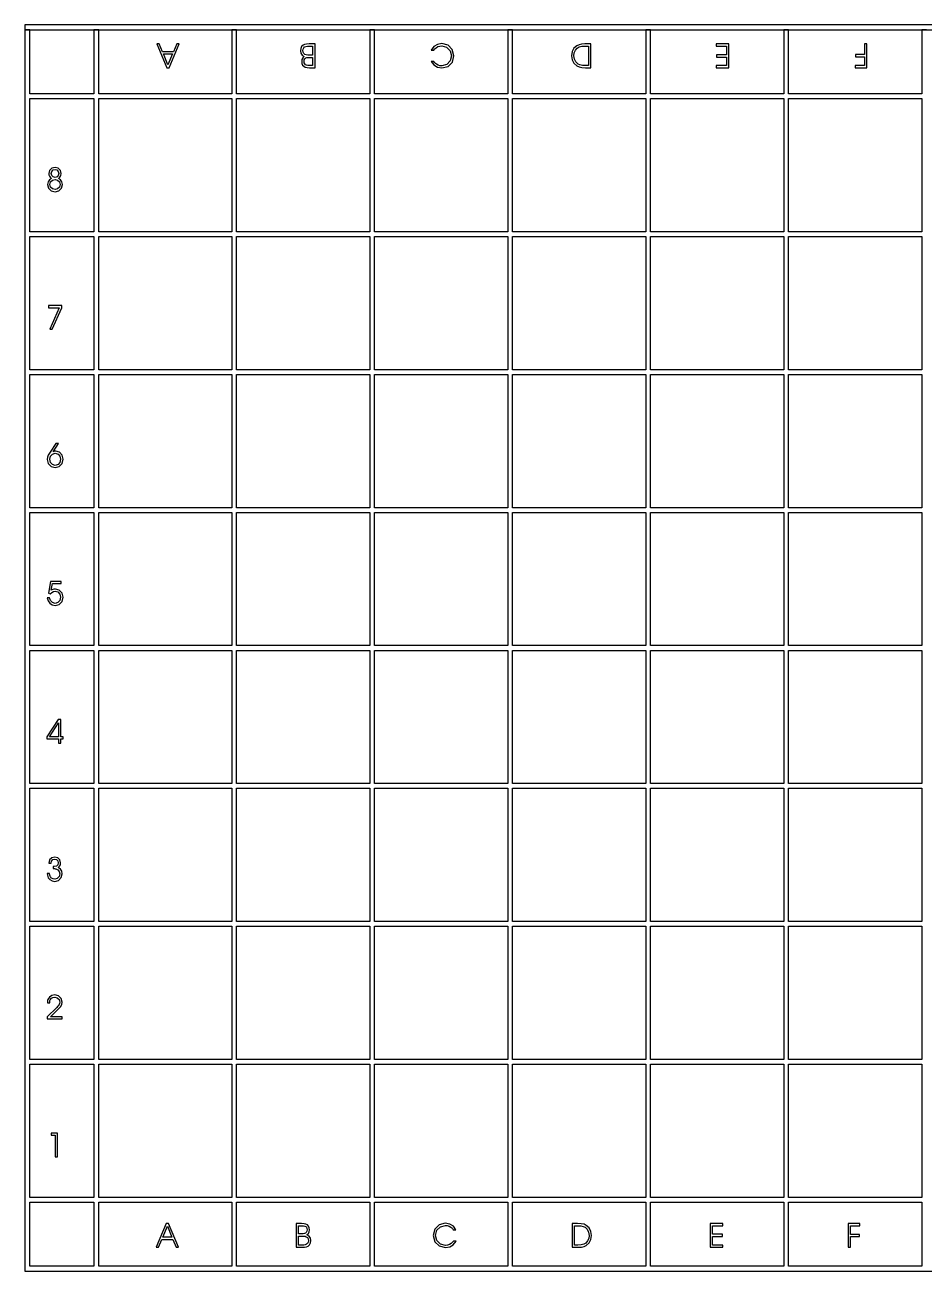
# Model space of a CAD drawing. Header units: metres. Extents: x 0 to 378, y 0 to 262.
# Drawn here: x 0 to 189, y 0 to 262 of the extents above; entities that cross this region are included whole.
import ezdxf

# ---------------------------------------------------------------- set-up
doc = ezdxf.new("R2010")
doc.units = ezdxf.units.M

msp = doc.modelspace()

# ---------------------------------------------------------------- linework, layer by layer
for p, q in [((377, 262), (0, 262)), ((0, 262), (0, 261)), ((1, 261), (0, 261)), ((0, 261), (0, 0)), ((0, 261), (275.5, 261)), ((1, 247.5), (1, 261)), ((15.5, 261), (14.5, 261)), ((14.5, 261), (14.5, 247.5)), ((15.5, 247.5), (15.5, 261)), ((44.5, 261), (43.5, 261)), ((43.5, 261), (43.5, 247.5)), ((44.5, 247.5), (44.5, 261)), ((73.5, 261), (72.5, 261)), ((72.5, 261), (72.5, 247.5)), ((73.5, 247.5), (73.5, 261)), ((102.5, 261), (101.5, 261)), ((101.5, 261), (101.5, 247.5)), ((102.5, 247.5), (102.5, 261)), ((131.5, 261), (130.5, 261)), ((130.5, 261), (130.5, 247.5)), ((131.5, 247.5), (131.5, 261)), ((160.5, 261), (159.5, 261)), ((159.5, 261), (159.5, 247.5)), ((160.5, 247.5), (160.5, 261)), ((189.5, 261), (188.5, 261)), ((188.5, 261), (188.5, 247.5)), ((28.237, 258), (27.704, 258)), ((27.704, 258), (29.796, 253.008)), ((28.941, 256.336), (28.237, 258)), ((30.342, 253.008), (32.428, 258)), ((31.914, 258), (31.204, 256.336)), ((32.428, 258), (31.914, 258)), ((57.9809, 257.06), (57.916, 256.582)), ((58.1658, 257.457), (57.9809, 257.06)), ((58.456, 257.739), (58.1658, 257.457)), ((58.428, 256.608), (58.4747, 256.93)), ((58.7898, 257.89), (58.456, 257.739)), ((58.4747, 256.93), (58.604, 257.194)), ((58.604, 257.194), (58.8, 257.37)), ((59.2119, 257.974), (58.7898, 257.89)), ((58.8, 257.37), (59.0594, 257.473)), ((59.0594, 257.473), (59.3973, 257.532)), ((59.771, 258), (59.2119, 257.974)), ((59.3973, 257.532), (59.828, 257.55)), ((60.988, 258), (59.771, 258)), ((59.828, 257.55), (60.476, 257.55)), ((60.476, 257.55), (60.476, 255.632)), ((60.988, 253.008), (60.988, 258)), ((85.961, 257.45), (85.385, 256.689)), ((85.925, 256.689), (86.1053, 256.911)), ((86.707, 257.91), (85.961, 257.45)), ((86.1053, 256.911), (86.2578, 257.076)), ((86.2578, 257.076), (86.412, 257.209)), ((86.412, 257.209), (86.7693, 257.43)), ((87.617, 258.064), (86.707, 257.91)), ((86.7693, 257.43), (87.1794, 257.568)), ((87.1794, 257.568), (87.616, 257.616)), ((87.616, 257.616), (88.6476, 257.326)), ((88.9304, 257.726), (87.617, 258.064)), ((88.6476, 257.326), (89.3858, 256.565)), ((89.84, 256.823), (88.9304, 257.726)), ((90.18, 255.521), (89.84, 256.823)), ((115.394, 257.091), (115.019, 256.383)), ((116.009, 257.628), (115.394, 257.091)), ((115.717, 256.669), (116.09, 257.104)), ((116.466, 257.839), (116.009, 257.628)), ((116.09, 257.104), (116.517, 257.361)), ((117.01, 257.961), (116.466, 257.839)), ((116.517, 257.361), (117.072, 257.505)), ((117.668, 258), (117.01, 257.961)), ((117.072, 257.505), (117.81, 257.55)), ((118.988, 258), (117.668, 258)), ((117.81, 257.55), (118.476, 257.55)), ((118.476, 257.55), (118.476, 253.458)), ((118.988, 253.008), (118.988, 258)), ((147.988, 258), (145.305, 258)), ((145.305, 258), (145.305, 257.55)), ((145.305, 257.55), (147.476, 257.55)), ((147.476, 257.55), (147.476, 255.696)), ((147.988, 253.008), (147.988, 258)), ((176.988, 258), (176.476, 258)), ((176.476, 258), (176.476, 255.76)), ((176.988, 253.008), (176.988, 258)), ((31.204, 256.336), (28.941, 256.336)), ((29.132, 255.888), (31.02, 255.888)), ((30.066, 253.58), (29.132, 255.888)), ((31.02, 255.888), (30.066, 253.58)), ((57.916, 256.582), (58.0014, 256.051)), ((58.0014, 256.051), (58.2676, 255.651)), ((58.2304, 254.764), (58.172, 254.32)), ((58.172, 254.32), (58.2235, 253.909)), ((58.4126, 255.107), (58.2304, 254.764)), ((58.2676, 255.651), (58.729, 255.365)), ((58.729, 255.365), (58.4126, 255.107)), ((58.4802, 256.248), (58.428, 256.608)), ((58.6308, 255.966), (58.4802, 256.248)), ((58.871, 255.772), (58.6308, 255.966)), ((58.684, 254.324), (58.7263, 254.643)), ((58.7188, 254.041), (58.684, 254.324)), ((58.7263, 254.643), (58.8507, 254.89)), ((58.8507, 254.89), (59.053, 255.053)), ((59.1049, 255.691), (58.871, 255.772)), ((59.053, 255.053), (59.2635, 255.13)), ((59.4371, 255.646), (59.1049, 255.691)), ((59.2635, 255.13), (59.5275, 255.172)), ((59.911, 255.632), (59.4371, 255.646)), ((59.5275, 255.172), (59.894, 255.184)), ((59.894, 255.184), (60.476, 255.184)), ((60.476, 255.632), (59.911, 255.632)), ((60.476, 255.184), (60.476, 253.458)), ((85.385, 256.689), (85.925, 256.689)), ((85.951, 254.335), (85.405, 254.335)), ((85.405, 254.335), (85.9297, 253.591)), ((86.1227, 254.077), (85.951, 254.335)), ((89.3949, 254.423), (88.6671, 253.673)), ((88.952, 253.283), (89.847, 254.196)), ((89.3858, 256.565), (89.668, 255.501)), ((89.668, 255.501), (89.3949, 254.423)), ((89.847, 254.196), (90.18, 255.521)), ((115.019, 256.383), (114.892, 255.521)), ((114.892, 255.521), (115.018, 254.651)), ((115.018, 254.651), (115.388, 253.936)), ((115.404, 255.501), (115.484, 256.125)), ((115.507, 254.802), (115.404, 255.501)), ((115.484, 256.125), (115.717, 256.669)), ((115.802, 254.216), (115.507, 254.802)), ((116.271, 253.783), (115.802, 254.216)), ((147.476, 255.696), (145.377, 255.696)), ((145.377, 255.696), (145.377, 255.248)), ((145.377, 255.248), (147.476, 255.248)), ((147.476, 255.248), (147.476, 253.458)), ((176.476, 255.76), (174.568, 255.76)), ((174.568, 255.76), (174.568, 255.312)), ((174.568, 255.312), (176.476, 255.312)), ((176.476, 255.312), (176.476, 253.458)), ((29.796, 253.008), (30.342, 253.008)), ((58.2235, 253.909), (58.3719, 253.563)), ((58.3719, 253.563), (58.608, 253.302)), ((58.608, 253.302), (58.9198, 253.135)), ((58.8153, 253.802), (58.7188, 254.041)), ((58.962, 253.637), (58.8153, 253.802)), ((58.9198, 253.135), (59.3209, 253.039)), ((59.1765, 253.532), (58.962, 253.637)), ((59.4788, 253.475), (59.1765, 253.532)), ((59.3209, 253.039), (59.844, 253.008)), ((59.9, 253.458), (59.4788, 253.475)), ((59.844, 253.008), (60.988, 253.008)), ((60.476, 253.458), (59.9, 253.458)), ((85.9297, 253.591), (86.7029, 253.113)), ((86.2903, 253.888), (86.1227, 254.077)), ((86.484, 253.736), (86.2903, 253.888)), ((86.8286, 253.546), (86.484, 253.736)), ((86.7029, 253.113), (87.651, 252.944)), ((87.2114, 253.431), (86.8286, 253.546)), ((87.622, 253.392), (87.2114, 253.431)), ((88.6671, 253.673), (87.622, 253.392)), ((87.651, 252.944), (88.952, 253.283)), ((115.388, 253.936), (115.995, 253.4)), ((115.995, 253.4), (116.483, 253.172)), ((116.67, 253.597), (116.271, 253.783)), ((116.483, 253.172), (117.077, 253.047)), ((117.17, 253.491), (116.67, 253.597)), ((117.077, 253.047), (117.846, 253.008)), ((117.81, 253.458), (117.17, 253.491)), ((118.476, 253.458), (117.81, 253.458)), ((117.846, 253.008), (118.988, 253.008)), ((147.476, 253.458), (145.305, 253.458)), ((145.305, 253.458), (145.305, 253.008)), ((145.305, 253.008), (147.988, 253.008)), ((176.476, 253.458), (174.496, 253.458)), ((174.496, 253.458), (174.496, 253.008)), ((174.496, 253.008), (176.988, 253.008)), ((14.5, 247.5), (1, 247.5)), ((1, 218.5), (1, 246.5)), ((1, 246.5), (14.5, 246.5)), ((14.5, 246.5), (14.5, 218.5)), ((43.5, 247.5), (15.5, 247.5)), ((15.5, 218.5), (15.5, 246.5)), ((15.5, 246.5), (43.5, 246.5)), ((43.5, 246.5), (43.5, 218.5)), ((72.5, 247.5), (44.5, 247.5)), ((44.5, 218.5), (44.5, 246.5)), ((44.5, 246.5), (72.5, 246.5)), ((72.5, 246.5), (72.5, 218.5)), ((101.5, 247.5), (73.5, 247.5)), ((73.5, 218.5), (73.5, 246.5)), ((73.5, 246.5), (101.5, 246.5)), ((101.5, 246.5), (101.5, 218.5)), ((130.5, 247.5), (102.5, 247.5)), ((102.5, 218.5), (102.5, 246.5)), ((102.5, 246.5), (130.5, 246.5)), ((130.5, 246.5), (130.5, 218.5)), ((159.5, 247.5), (131.5, 247.5)), ((131.5, 218.5), (131.5, 246.5)), ((131.5, 246.5), (159.5, 246.5)), ((159.5, 246.5), (159.5, 218.5)), ((188.5, 247.5), (160.5, 247.5)), ((160.5, 218.5), (160.5, 246.5)), ((160.5, 246.5), (188.5, 246.5)), ((188.5, 246.5), (188.5, 218.5)), ((5.18729, 231.421), (5.01199, 230.753)), ((5.01199, 230.753), (5.043, 230.473)), ((5.6557, 231.884), (5.18729, 231.421)), ((5.52399, 230.793), (5.62784, 231.216)), ((5.63191, 230.355), (5.52399, 230.793)), ((5.62784, 231.216), (5.90947, 231.503)), ((6.33099, 232.056), (5.6557, 231.884)), ((5.90947, 231.503), (6.32399, 231.608)), ((6.32399, 231.608), (6.73851, 231.501)), ((7.00533, 231.886), (6.33099, 232.056)), ((6.73851, 231.501), (7.02014, 231.209)), ((7.46565, 231.427), (7.00533, 231.886)), ((7.02014, 231.209), (7.12399, 230.779)), ((7.12399, 230.779), (7.0211, 230.351)), ((7.63599, 230.753), (7.46565, 231.427)), ((7.57095, 230.312), (7.63599, 230.753)), ((4.85359, 228.98), (4.756, 228.438)), ((4.756, 228.438), (4.96614, 227.668)), ((5.1394, 229.421), (4.85359, 228.98)), ((5.043, 230.473), (5.13199, 230.218)), ((5.13199, 230.218), (5.27299, 230.002)), ((5.603, 229.743), (5.1394, 229.421)), ((5.26799, 228.45), (5.40514, 228.993)), ((5.40514, 227.896), (5.26799, 228.45)), ((5.27299, 230.002), (5.35721, 229.912)), ((5.35721, 229.912), (5.45944, 229.833)), ((5.40514, 228.993), (5.7785, 229.361)), ((5.45944, 229.833), (5.603, 229.743)), ((5.9234, 230.055), (5.63191, 230.355)), ((5.7785, 229.361), (6.33099, 229.496)), ((6.34999, 229.944), (5.9234, 230.055)), ((6.33099, 229.496), (6.87407, 229.361)), ((6.74622, 230.055), (6.34999, 229.944)), ((7.0211, 230.351), (6.74622, 230.055)), ((6.87407, 229.361), (7.24359, 228.993)), ((7.032, 229.743), (7.37169, 229.979)), ((7.50162, 229.438), (7.032, 229.743)), ((7.24359, 228.993), (7.37999, 228.45)), ((7.37999, 228.45), (7.24515, 227.899)), ((7.37169, 229.979), (7.57095, 230.312)), ((7.79236, 229.005), (7.50162, 229.438)), ((7.69089, 227.671), (7.892, 228.458)), ((7.892, 228.458), (7.79236, 229.005)), ((4.96614, 227.668), (5.52917, 227.135)), ((5.77985, 227.521), (5.40514, 227.896)), ((5.52917, 227.135), (6.34399, 226.936)), ((6.33699, 227.384), (5.77985, 227.521)), ((6.87851, 227.523), (6.33699, 227.384)), ((6.34399, 226.936), (7.14577, 227.134)), ((7.24515, 227.899), (6.87851, 227.523)), ((7.14577, 227.134), (7.69089, 227.671)), ((14.5, 218.5), (1, 218.5)), ((1, 189.5), (1, 217.5)), ((1, 217.5), (14.5, 217.5)), ((14.5, 217.5), (14.5, 189.5)), ((43.5, 218.5), (15.5, 218.5)), ((15.5, 189.5), (15.5, 217.5)), ((15.5, 217.5), (43.5, 217.5)), ((43.5, 217.5), (43.5, 189.5)), ((72.5, 218.5), (44.5, 218.5)), ((44.5, 189.5), (44.5, 217.5)), ((44.5, 217.5), (72.5, 217.5)), ((72.5, 217.5), (72.5, 189.5)), ((101.5, 218.5), (73.5, 218.5)), ((73.5, 189.5), (73.5, 217.5)), ((73.5, 217.5), (101.5, 217.5)), ((101.5, 217.5), (101.5, 189.5)), ((130.5, 218.5), (102.5, 218.5)), ((102.5, 189.5), (102.5, 217.5)), ((102.5, 217.5), (130.5, 217.5)), ((130.5, 217.5), (130.5, 189.5)), ((159.5, 218.5), (131.5, 218.5)), ((131.5, 189.5), (131.5, 217.5)), ((131.5, 217.5), (159.5, 217.5)), ((159.5, 217.5), (159.5, 189.5)), ((188.5, 218.5), (160.5, 218.5)), ((160.5, 189.5), (160.5, 217.5)), ((160.5, 217.5), (188.5, 217.5)), ((188.5, 217.5), (188.5, 189.5)), ((7.724, 202.992), (4.92099, 202.992)), ((4.92099, 202.992), (4.92099, 202.542)), ((4.92099, 202.542), (7.224, 202.542)), ((7.224, 202.542), (5.224, 198)), ((5.737, 198), (7.724, 202.542)), ((7.724, 202.542), (7.724, 202.992)), ((5.224, 198), (5.737, 198)), ((14.5, 189.5), (1, 189.5)), ((43.5, 189.5), (15.5, 189.5)), ((72.5, 189.5), (44.5, 189.5)), ((101.5, 189.5), (73.5, 189.5)), ((130.5, 189.5), (102.5, 189.5)), ((159.5, 189.5), (131.5, 189.5)), ((188.5, 189.5), (160.5, 189.5)), ((1, 160.5), (1, 188.5)), ((1, 188.5), (14.5, 188.5)), ((14.5, 188.5), (14.5, 160.5)), ((15.5, 160.5), (15.5, 188.5)), ((15.5, 188.5), (43.5, 188.5)), ((43.5, 188.5), (43.5, 160.5)), ((44.5, 160.5), (44.5, 188.5)), ((44.5, 188.5), (72.5, 188.5)), ((72.5, 188.5), (72.5, 160.5)), ((73.5, 160.5), (73.5, 188.5)), ((73.5, 188.5), (101.5, 188.5)), ((101.5, 188.5), (101.5, 160.5)), ((102.5, 160.5), (102.5, 188.5)), ((102.5, 188.5), (130.5, 188.5)), ((130.5, 188.5), (130.5, 160.5)), ((131.5, 160.5), (131.5, 188.5)), ((131.5, 188.5), (159.5, 188.5)), ((159.5, 188.5), (159.5, 160.5)), ((160.5, 160.5), (160.5, 188.5)), ((160.5, 188.5), (188.5, 188.5)), ((188.5, 188.5), (188.5, 160.5)), ((6.47899, 173.992), (5.27199, 172.163)), ((5.903, 172.252), (7.02899, 173.992)), ((7.02899, 173.992), (6.47899, 173.992)), ((4.73991, 171.114), (4.69199, 170.664)), ((4.69199, 170.664), (4.91437, 169.777)), ((4.91673, 171.57), (4.73991, 171.114)), ((5.27199, 172.163), (4.91673, 171.57)), ((5.20399, 170.684), (5.3591, 171.326)), ((5.35803, 170.014), (5.20399, 170.684)), ((5.3591, 171.326), (5.77155, 171.775)), ((5.77155, 171.775), (6.362, 171.944)), ((6.1024, 172.333), (5.903, 172.252)), ((6.28426, 172.378), (6.1024, 172.333)), ((6.47499, 172.392), (6.28426, 172.378)), ((6.362, 171.944), (6.95555, 171.778)), ((7.25821, 172.162), (6.47499, 172.392)), ((6.95555, 171.778), (7.3591, 171.329)), ((7.81078, 171.555), (7.25821, 172.162)), ((7.3591, 171.329), (7.508, 170.671)), ((7.508, 170.671), (7.35959, 170.007)), ((7.8051, 169.786), (8.01999, 170.691)), ((8.01999, 170.691), (7.81078, 171.555)), ((4.91437, 169.777), (5.51096, 169.164)), ((5.77229, 169.554), (5.35803, 170.014)), ((5.51096, 169.164), (6.37599, 168.936)), ((6.375, 169.384), (5.77229, 169.554)), ((6.9594, 169.552), (6.375, 169.384)), ((6.37599, 168.936), (7.22488, 169.166)), ((7.35959, 170.007), (6.9594, 169.552)), ((7.22488, 169.166), (7.8051, 169.786)), ((14.5, 160.5), (1, 160.5)), ((43.5, 160.5), (15.5, 160.5)), ((72.5, 160.5), (44.5, 160.5)), ((101.5, 160.5), (73.5, 160.5)), ((130.5, 160.5), (102.5, 160.5)), ((159.5, 160.5), (131.5, 160.5)), ((188.5, 160.5), (160.5, 160.5)), ((1, 131.5), (1, 159.5)), ((1, 159.5), (14.5, 159.5)), ((14.5, 159.5), (14.5, 131.5)), ((15.5, 131.5), (15.5, 159.5)), ((15.5, 159.5), (43.5, 159.5)), ((43.5, 159.5), (43.5, 131.5)), ((44.5, 131.5), (44.5, 159.5)), ((44.5, 159.5), (72.5, 159.5)), ((72.5, 159.5), (72.5, 131.5)), ((73.5, 131.5), (73.5, 159.5)), ((73.5, 159.5), (101.5, 159.5)), ((101.5, 159.5), (101.5, 131.5)), ((102.5, 131.5), (102.5, 159.5)), ((102.5, 159.5), (130.5, 159.5)), ((130.5, 159.5), (130.5, 131.5)), ((131.5, 131.5), (131.5, 159.5)), ((131.5, 159.5), (159.5, 159.5)), ((159.5, 159.5), (159.5, 131.5)), ((160.5, 131.5), (160.5, 159.5)), ((160.5, 159.5), (188.5, 159.5)), ((188.5, 159.5), (188.5, 131.5)), ((5.396, 144.992), (4.96199, 142.535)), ((7.59099, 144.992), (5.396, 144.992)), ((5.54799, 143.158), (5.784, 144.542)), ((5.784, 144.542), (7.59099, 144.542)), ((7.59099, 144.542), (7.59099, 144.992)), ((5.16599, 141.577), (4.69199, 141.577)), ((4.69199, 141.577), (4.73636, 141.304)), ((4.96199, 142.535), (5.33699, 142.388)), ((5.37363, 140.955), (5.16599, 141.577)), ((5.33699, 142.388), (5.64473, 142.699)), ((5.83481, 143.293), (5.54799, 143.158)), ((5.64473, 142.699), (5.97891, 142.883)), ((6.10985, 143.368), (5.83481, 143.293)), ((5.97891, 142.883), (6.34399, 142.944)), ((6.392, 143.392), (6.10985, 143.368)), ((6.34399, 142.944), (6.93777, 142.775)), ((7.22162, 143.16), (6.392, 143.392)), ((6.93777, 142.775), (7.35222, 142.322)), ((7.8017, 142.546), (7.22162, 143.16)), ((7.508, 141.671), (7.35088, 141.016)), ((7.35222, 142.322), (7.508, 141.671)), ((7.79843, 140.79), (8.01999, 141.671)), ((8.01999, 141.671), (7.8017, 142.546)), ((4.73636, 141.304), (4.78696, 141.104)), ((4.78696, 141.104), (4.85799, 140.921)), ((4.85799, 140.921), (5.23244, 140.395)), ((5.23244, 140.395), (5.75421, 140.056)), ((5.78569, 140.537), (5.37363, 140.955)), ((5.75421, 140.056), (6.37599, 139.936)), ((6.34399, 140.384), (5.78569, 140.537)), ((6.9351, 140.557), (6.34399, 140.384)), ((6.37599, 139.936), (7.21155, 140.17)), ((7.35088, 141.016), (6.9351, 140.557)), ((7.21155, 140.17), (7.79843, 140.79)), ((14.5, 131.5), (1, 131.5)), ((43.5, 131.5), (15.5, 131.5)), ((72.5, 131.5), (44.5, 131.5)), ((101.5, 131.5), (73.5, 131.5)), ((130.5, 131.5), (102.5, 131.5)), ((159.5, 131.5), (131.5, 131.5)), ((188.5, 131.5), (160.5, 131.5)), ((1, 102.5), (1, 130.5)), ((1, 130.5), (14.5, 130.5)), ((14.5, 130.5), (14.5, 102.5)), ((15.5, 102.5), (15.5, 130.5)), ((15.5, 130.5), (43.5, 130.5)), ((43.5, 130.5), (43.5, 102.5)), ((44.5, 102.5), (44.5, 130.5)), ((44.5, 130.5), (72.5, 130.5)), ((72.5, 130.5), (72.5, 102.5)), ((73.5, 102.5), (73.5, 130.5)), ((73.5, 130.5), (101.5, 130.5)), ((101.5, 130.5), (101.5, 102.5)), ((102.5, 102.5), (102.5, 130.5)), ((102.5, 130.5), (130.5, 130.5)), ((130.5, 130.5), (130.5, 102.5)), ((131.5, 102.5), (131.5, 130.5)), ((131.5, 130.5), (159.5, 130.5)), ((159.5, 130.5), (159.5, 102.5)), ((160.5, 102.5), (160.5, 130.5)), ((160.5, 130.5), (188.5, 130.5)), ((188.5, 130.5), (188.5, 102.5)), ((6.96799, 115.992), (4.59999, 112.344)), ((5.159, 112.344), (7.06, 115.299)), ((7.57199, 115.992), (6.96799, 115.992)), ((7.06, 115.299), (7.06, 112.344)), ((7.57199, 112.344), (7.57199, 115.992)), ((4.59999, 112.344), (4.59999, 111.896)), ((4.59999, 111.896), (7.06, 111.896)), ((7.06, 112.344), (5.159, 112.344)), ((7.06, 111.896), (7.06, 111)), ((7.06, 111), (7.57199, 111)), ((8.019, 112.344), (7.57199, 112.344)), ((7.57199, 111.896), (8.019, 111.896)), ((7.57199, 111), (7.57199, 111.896)), ((8.019, 111.896), (8.019, 112.344)), ((14.5, 102.5), (1, 102.5)), ((43.5, 102.5), (15.5, 102.5)), ((72.5, 102.5), (44.5, 102.5)), ((101.5, 102.5), (73.5, 102.5)), ((130.5, 102.5), (102.5, 102.5)), ((159.5, 102.5), (131.5, 102.5)), ((188.5, 102.5), (160.5, 102.5)), ((1, 73.5), (1, 101.5)), ((1, 101.5), (14.5, 101.5)), ((14.5, 101.5), (14.5, 73.5)), ((15.5, 73.5), (15.5, 101.5)), ((15.5, 101.5), (43.5, 101.5)), ((43.5, 101.5), (43.5, 73.5)), ((44.5, 73.5), (44.5, 101.5)), ((44.5, 101.5), (72.5, 101.5)), ((72.5, 101.5), (72.5, 73.5)), ((73.5, 73.5), (73.5, 101.5)), ((73.5, 101.5), (101.5, 101.5)), ((101.5, 101.5), (101.5, 73.5)), ((102.5, 73.5), (102.5, 101.5)), ((102.5, 101.5), (130.5, 101.5)), ((130.5, 101.5), (130.5, 73.5)), ((131.5, 73.5), (131.5, 101.5)), ((131.5, 101.5), (159.5, 101.5)), ((159.5, 101.5), (159.5, 73.5)), ((160.5, 73.5), (160.5, 101.5)), ((160.5, 101.5), (188.5, 101.5)), ((188.5, 101.5), (188.5, 73.5)), ((5.62773, 86.8943), (5.19925, 86.4397)), ((5.60121, 86.2076), (5.85544, 86.5044)), ((6.27199, 87.056), (5.62773, 86.8943)), ((5.85544, 86.5044), (6.25899, 86.608)), ((6.25899, 86.608), (6.64296, 86.5077)), ((6.91422, 86.8952), (6.27199, 87.056)), ((6.64296, 86.5077), (6.90137, 86.2333)), ((7.34843, 86.4561), (6.91422, 86.8952)), ((5.19925, 86.4397), (5.02899, 85.738)), ((5.02899, 85.738), (5.50899, 85.738)), ((5.50899, 85.738), (5.60121, 86.2076)), ((6.04199, 85.055), (5.92999, 85.062)), ((5.92999, 85.062), (5.92999, 84.62)), ((5.92999, 84.62), (6.19118, 84.6123)), ((6.09618, 85.0501), (6.04199, 85.055)), ((6.16699, 85.048), (6.09618, 85.0501)), ((6.60725, 85.1452), (6.16699, 85.048)), ((6.19118, 84.6123), (6.36281, 84.6004)), ((6.36281, 84.6004), (6.49599, 84.58)), ((6.49599, 84.58), (6.92413, 84.3609)), ((6.89374, 85.4151), (6.60725, 85.1452)), ((6.99599, 85.825), (6.89374, 85.4151)), ((6.90137, 86.2333), (6.99599, 85.825)), ((6.92413, 84.3609), (7.21118, 83.9814)), ((6.98299, 84.854), (7.27866, 85.1167)), ((7.4514, 84.5162), (6.98299, 84.854)), ((7.21118, 83.9814), (7.31599, 83.495)), ((7.27866, 85.1167), (7.45166, 85.4299)), ((7.508, 85.804), (7.34843, 86.4561)), ((7.73358, 84.0698), (7.4514, 84.5162)), ((7.45166, 85.4299), (7.508, 85.804)), ((7.82799, 83.522), (7.73358, 84.0698)), ((5.187, 83.569), (4.70699, 83.569)), ((4.70699, 83.569), (4.73685, 83.2415)), ((4.73685, 83.2415), (4.80515, 82.9642)), ((4.80515, 82.9642), (4.91899, 82.712)), ((4.91899, 82.712), (5.26604, 82.2966)), ((5.22162, 83.2692), (5.187, 83.569)), ((5.28136, 83.0498), (5.22162, 83.2692)), ((5.26604, 82.2966), (5.73662, 82.0301)), ((5.37799, 82.866), (5.28136, 83.0498)), ((5.61639, 82.6041), (5.37799, 82.866)), ((5.91658, 82.4405), (5.61639, 82.6041)), ((5.73662, 82.0301), (6.29099, 81.936)), ((6.265, 82.384), (5.91658, 82.4405)), ((6.80014, 82.5323), (6.265, 82.384)), ((6.29099, 81.936), (7.07214, 82.1494)), ((7.17485, 82.9274), (6.80014, 82.5323)), ((7.07214, 82.1494), (7.62085, 82.7153)), ((7.31599, 83.495), (7.17485, 82.9274)), ((7.62085, 82.7153), (7.82799, 83.522)), ((14.5, 73.5), (1, 73.5)), ((43.5, 73.5), (15.5, 73.5)), ((72.5, 73.5), (44.5, 73.5)), ((101.5, 73.5), (73.5, 73.5)), ((130.5, 73.5), (102.5, 73.5)), ((159.5, 73.5), (131.5, 73.5)), ((188.5, 73.5), (160.5, 73.5)), ((1, 44.5), (1, 72.5)), ((1, 72.5), (14.5, 72.5)), ((14.5, 72.5), (14.5, 44.5)), ((15.5, 44.5), (15.5, 72.5)), ((15.5, 72.5), (43.5, 72.5)), ((43.5, 72.5), (43.5, 44.5)), ((44.5, 44.5), (44.5, 72.5)), ((44.5, 72.5), (72.5, 72.5)), ((72.5, 72.5), (72.5, 44.5)), ((73.5, 44.5), (73.5, 72.5)), ((73.5, 72.5), (101.5, 72.5)), ((101.5, 72.5), (101.5, 44.5)), ((102.5, 44.5), (102.5, 72.5)), ((102.5, 72.5), (130.5, 72.5)), ((130.5, 72.5), (130.5, 44.5)), ((131.5, 44.5), (131.5, 72.5)), ((131.5, 72.5), (159.5, 72.5)), ((159.5, 72.5), (159.5, 44.5)), ((160.5, 44.5), (160.5, 72.5)), ((160.5, 72.5), (188.5, 72.5)), ((188.5, 72.5), (188.5, 44.5)), ((5.65321, 57.9395), (5.15744, 57.6081)), ((6.28299, 58.056), (5.65321, 57.9395)), ((7.08133, 57.858), (6.28299, 58.056)), ((7.62633, 57.3237), (7.08133, 57.858)), ((6.70576, 55.4371), (4.69099, 53.45)), ((4.73936, 56.6539), (4.73099, 56.363)), ((4.73099, 56.363), (5.211, 56.363)), ((4.77129, 56.8734), (4.73936, 56.6539)), ((4.83699, 57.089), (4.77129, 56.8734)), ((5.15744, 57.6081), (4.83699, 57.089)), ((5.211, 56.363), (5.22429, 56.6384)), ((5.22429, 56.6384), (5.26537, 56.8596)), ((5.26537, 56.8596), (5.336, 57.049)), ((5.336, 57.049), (5.56036, 57.3495)), ((5.56036, 57.3495), (5.87695, 57.5408)), ((5.87695, 57.5408), (6.26399, 57.608)), ((6.26399, 57.608), (6.80829, 57.4725)), ((6.85588, 55.5942), (6.70576, 55.4371)), ((6.80829, 57.4725), (7.17903, 57.1068)), ((6.974, 55.738), (6.85588, 55.5942)), ((6.924, 54.976), (7.46547, 55.5603)), ((7.168, 56.0138), (6.974, 55.738)), ((7.28, 56.2869), (7.168, 56.0138)), ((7.17903, 57.1068), (7.31599, 56.572)), ((7.31599, 56.572), (7.28, 56.2869)), ((7.46547, 55.5603), (7.74718, 56.0487)), ((7.82799, 56.543), (7.62633, 57.3237)), ((7.74718, 56.0487), (7.82799, 56.543)), ((4.69099, 53.45), (4.69099, 53)), ((4.69099, 53), (7.82799, 53)), ((5.349, 53.45), (6.924, 54.976)), ((7.82799, 53.45), (5.349, 53.45)), ((7.82799, 53), (7.82799, 53.45)), ((14.5, 44.5), (1, 44.5)), ((1, 15.5), (1, 43.5)), ((1, 43.5), (14.5, 43.5)), ((14.5, 43.5), (14.5, 15.5)), ((43.5, 44.5), (15.5, 44.5)), ((15.5, 15.5), (15.5, 43.5)), ((15.5, 43.5), (43.5, 43.5)), ((43.5, 43.5), (43.5, 15.5)), ((72.5, 44.5), (44.5, 44.5)), ((44.5, 15.5), (44.5, 43.5)), ((44.5, 43.5), (72.5, 43.5)), ((72.5, 43.5), (72.5, 15.5)), ((101.5, 44.5), (73.5, 44.5)), ((73.5, 15.5), (73.5, 43.5)), ((73.5, 43.5), (101.5, 43.5)), ((101.5, 43.5), (101.5, 15.5)), ((130.5, 44.5), (102.5, 44.5)), ((102.5, 15.5), (102.5, 43.5)), ((102.5, 43.5), (130.5, 43.5)), ((130.5, 43.5), (130.5, 15.5)), ((159.5, 44.5), (131.5, 44.5)), ((131.5, 15.5), (131.5, 43.5)), ((131.5, 43.5), (159.5, 43.5)), ((159.5, 43.5), (159.5, 15.5)), ((188.5, 44.5), (160.5, 44.5)), ((160.5, 15.5), (160.5, 43.5)), ((160.5, 43.5), (188.5, 43.5)), ((188.5, 43.5), (188.5, 15.5)), ((6.868, 28.992), (5.52699, 28.992)), ((5.52699, 28.992), (5.52699, 28.542)), ((6.868, 24), (6.868, 28.992)), ((5.52699, 28.542), (6.35599, 28.542)), ((6.35599, 28.542), (6.35599, 24)), ((6.35599, 24), (6.868, 24)), ((14.5, 15.5), (1, 15.5)), ((1, 1), (1, 14.5)), ((1, 14.5), (14.5, 14.5)), ((14.5, 14.5), (14.5, 1)), ((43.5, 15.5), (15.5, 15.5)), ((15.5, 1), (15.5, 14.5)), ((15.5, 14.5), (43.5, 14.5)), ((43.5, 14.5), (43.5, 1)), ((72.5, 15.5), (44.5, 15.5)), ((44.5, 1), (44.5, 14.5)), ((44.5, 14.5), (72.5, 14.5)), ((72.5, 14.5), (72.5, 1)), ((101.5, 15.5), (73.5, 15.5)), ((73.5, 1), (73.5, 14.5)), ((73.5, 14.5), (101.5, 14.5)), ((101.5, 14.5), (101.5, 1)), ((130.5, 15.5), (102.5, 15.5)), ((102.5, 1), (102.5, 14.5)), ((102.5, 14.5), (130.5, 14.5)), ((130.5, 14.5), (130.5, 1)), ((159.5, 15.5), (131.5, 15.5)), ((131.5, 1), (131.5, 14.5)), ((131.5, 14.5), (159.5, 14.5)), ((159.5, 14.5), (159.5, 1)), ((188.5, 15.5), (160.5, 15.5)), ((160.5, 1), (160.5, 14.5)), ((160.5, 14.5), (188.5, 14.5)), ((188.5, 14.5), (188.5, 1)), ((29.658, 9.99199), (27.572, 5)), ((28.98, 7.112), (29.934, 9.42)), ((30.204, 9.99199), (29.658, 9.99199)), ((29.934, 9.42), (30.868, 7.112)), ((32.296, 5), (30.204, 9.99199)), ((58.156, 9.99199), (57.012, 9.99199)), ((57.012, 9.99199), (57.012, 5)), ((57.524, 7.81599), (57.524, 9.54199)), ((57.524, 9.54199), (58.1, 9.54199)), ((58.1, 9.54199), (58.5212, 9.52469)), ((58.6791, 9.96132), (58.156, 9.99199)), ((58.7365, 7.86992), (58.4725, 7.8284)), ((58.5212, 9.52469), (58.8235, 9.46762)), ((59.0802, 9.86533), (58.6791, 9.96132)), ((58.947, 7.94699), (58.7365, 7.86992)), ((58.8235, 9.46762), (59.038, 9.36299)), ((59.1493, 8.10999), (58.947, 7.94699)), ((59.038, 9.36299), (59.1847, 9.19844)), ((59.392, 9.698), (59.0802, 9.86533)), ((59.2737, 8.35699), (59.1493, 8.10999)), ((59.1847, 9.19844), (59.2812, 8.95921)), ((59.271, 7.63499), (59.5874, 7.89258)), ((59.316, 8.67599), (59.2737, 8.35699)), ((59.2812, 8.95921), (59.316, 8.67599)), ((59.6281, 9.43718), (59.392, 9.698)), ((59.5874, 7.89258), (59.7696, 8.2364)), ((59.7765, 9.09148), (59.6281, 9.43718)), ((59.7696, 8.2364), (59.828, 8.67999)), ((59.828, 8.67999), (59.7765, 9.09148)), ((86.153, 8.80444), (85.82, 7.47899)), ((87.048, 9.71655), (86.153, 8.80444)), ((86.332, 7.49899), (86.6051, 8.57733)), ((86.6051, 8.57733), (87.3329, 9.327)), ((88.349, 10.056), (87.048, 9.71655)), ((87.3329, 9.327), (88.378, 9.60799)), ((89.2971, 9.88692), (88.349, 10.056)), ((88.378, 9.60799), (88.7886, 9.56924)), ((88.7886, 9.56924), (89.1714, 9.45407)), ((89.1714, 9.45407), (89.516, 9.26399)), ((90.0703, 9.40874), (89.2971, 9.88692)), ((89.516, 9.26399), (89.7097, 9.11159)), ((89.7097, 9.11159), (89.8773, 8.92273)), ((89.8773, 8.92273), (90.049, 8.66499)), ((90.049, 8.66499), (90.595, 8.66499)), ((90.595, 8.66499), (90.0703, 9.40874)), ((116.154, 9.99199), (115.012, 9.99199)), ((115.012, 9.99199), (115.012, 5)), ((115.524, 5.45), (115.524, 9.54199)), ((115.524, 9.54199), (116.19, 9.54199)), ((116.923, 9.95348), (116.154, 9.99199)), ((116.19, 9.54199), (116.83, 9.50885)), ((116.83, 9.50885), (117.33, 9.40347)), ((117.517, 9.82785), (116.923, 9.95348)), ((117.33, 9.40347), (117.729, 9.217)), ((118.005, 9.59999), (117.517, 9.82785)), ((117.729, 9.217), (118.198, 8.78358)), ((118.612, 9.06366), (118.005, 9.59999)), ((118.198, 8.78358), (118.493, 8.19839)), ((118.493, 8.19839), (118.596, 7.49899)), ((118.982, 8.34866), (118.612, 9.06366)), ((119.108, 7.47899), (118.982, 8.34866)), ((146.695, 9.99199), (144.012, 9.99199)), ((144.012, 9.99199), (144.012, 5)), ((144.524, 7.752), (144.524, 9.54199)), ((144.524, 9.54199), (146.695, 9.54199)), ((146.695, 9.54199), (146.695, 9.99199)), ((175.504, 9.99199), (173.012, 9.99199)), ((173.012, 9.99199), (173.012, 5)), ((173.524, 7.68799), (173.524, 9.54199)), ((173.524, 9.54199), (175.504, 9.54199)), ((175.504, 9.54199), (175.504, 9.99199)), ((28.086, 5), (28.796, 6.66399)), ((28.796, 6.66399), (31.059, 6.66399)), ((30.868, 7.112), (28.98, 7.112)), ((31.059, 6.66399), (31.763, 5)), ((58.106, 7.81599), (57.524, 7.81599)), ((57.524, 5.45), (57.524, 7.368)), ((57.524, 7.368), (58.089, 7.368)), ((58.172, 5.45), (57.524, 5.45)), ((58.089, 7.368), (58.5629, 7.35391)), ((58.4725, 7.8284), (58.106, 7.81599)), ((58.6027, 5.46843), (58.172, 5.45)), ((58.5629, 7.35391), (58.8951, 7.30873)), ((58.9406, 5.52689), (58.6027, 5.46843)), ((58.8951, 7.30873), (59.129, 7.228)), ((59.2, 5.62999), (58.9406, 5.52689)), ((59.129, 7.228), (59.3692, 7.03369)), ((59.396, 5.80554), (59.2, 5.62999)), ((59.2102, 5.11021), (59.544, 5.26099)), ((59.7324, 7.34926), (59.271, 7.63499)), ((59.3692, 7.03369), (59.5198, 6.75162)), ((59.5253, 6.06976), (59.396, 5.80554)), ((59.5198, 6.75162), (59.572, 6.392)), ((59.572, 6.392), (59.5253, 6.06976)), ((59.544, 5.26099), (59.8342, 5.54318)), ((59.9986, 6.94907), (59.7324, 7.34926)), ((59.8342, 5.54318), (60.0191, 5.9398)), ((60.084, 6.418), (59.9986, 6.94907)), ((60.0191, 5.9398), (60.084, 6.418)), ((85.82, 7.47899), (86.16, 6.17747)), ((86.16, 6.17747), (87.0696, 5.27419)), ((86.6142, 6.43466), (86.332, 7.49899)), ((87.3524, 5.67433), (86.6142, 6.43466)), ((87.0696, 5.27419), (88.383, 4.936)), ((88.384, 5.38399), (87.3524, 5.67433)), ((88.8206, 5.43173), (88.384, 5.38399)), ((89.2307, 5.56992), (88.8206, 5.43173)), ((89.588, 5.79099), (89.2307, 5.56992)), ((89.293, 5.09026), (90.039, 5.55006)), ((89.7422, 5.92447), (89.588, 5.79099)), ((89.8947, 6.08884), (89.7422, 5.92447)), ((90.075, 6.31099), (89.8947, 6.08884)), ((90.039, 5.55006), (90.615, 6.31099)), ((90.615, 6.31099), (90.075, 6.31099)), ((116.19, 5.45), (115.524, 5.45)), ((116.928, 5.49518), (116.19, 5.45)), ((117.483, 5.63948), (116.928, 5.49518)), ((117.91, 5.896), (117.483, 5.63948)), ((117.534, 5.16133), (117.991, 5.37199)), ((118.283, 6.33115), (117.91, 5.896)), ((117.991, 5.37199), (118.606, 5.90892)), ((118.516, 6.87451), (118.283, 6.33115)), ((118.596, 7.49899), (118.516, 6.87451)), ((118.606, 5.90892), (118.981, 6.6174)), ((118.981, 6.6174), (119.108, 7.47899)), ((146.623, 7.752), (144.524, 7.752)), ((144.524, 5.45), (144.524, 7.30399)), ((144.524, 7.30399), (146.623, 7.30399)), ((146.695, 5.45), (144.524, 5.45)), ((146.623, 7.30399), (146.623, 7.752)), ((146.695, 5), (146.695, 5.45)), ((175.432, 7.68799), (173.524, 7.68799)), ((173.524, 7.23999), (175.432, 7.23999)), ((173.524, 5), (173.524, 7.23999)), ((175.432, 7.23999), (175.432, 7.68799)), ((27.572, 5), (28.086, 5)), ((31.763, 5), (32.296, 5)), ((57.012, 5), (58.229, 5)), ((58.229, 5), (58.7881, 5.02611)), ((58.7881, 5.02611), (59.2102, 5.11021)), ((88.383, 4.936), (89.293, 5.09026)), ((115.012, 5), (116.332, 5)), ((116.332, 5), (116.99, 5.03932)), ((116.99, 5.03932), (117.534, 5.16133)), ((144.012, 5), (146.695, 5)), ((173.012, 5), (173.524, 5)), ((0, 0), (378, 0)), ((14.5, 1), (1, 1)), ((43.5, 1), (15.5, 1)), ((72.5, 1), (44.5, 1)), ((101.5, 1), (73.5, 1)), ((130.5, 1), (102.5, 1)), ((159.5, 1), (131.5, 1)), ((188.5, 1), (160.5, 1))]:
    msp.add_line(p, q)

doc.saveas('drawing.dxf')
